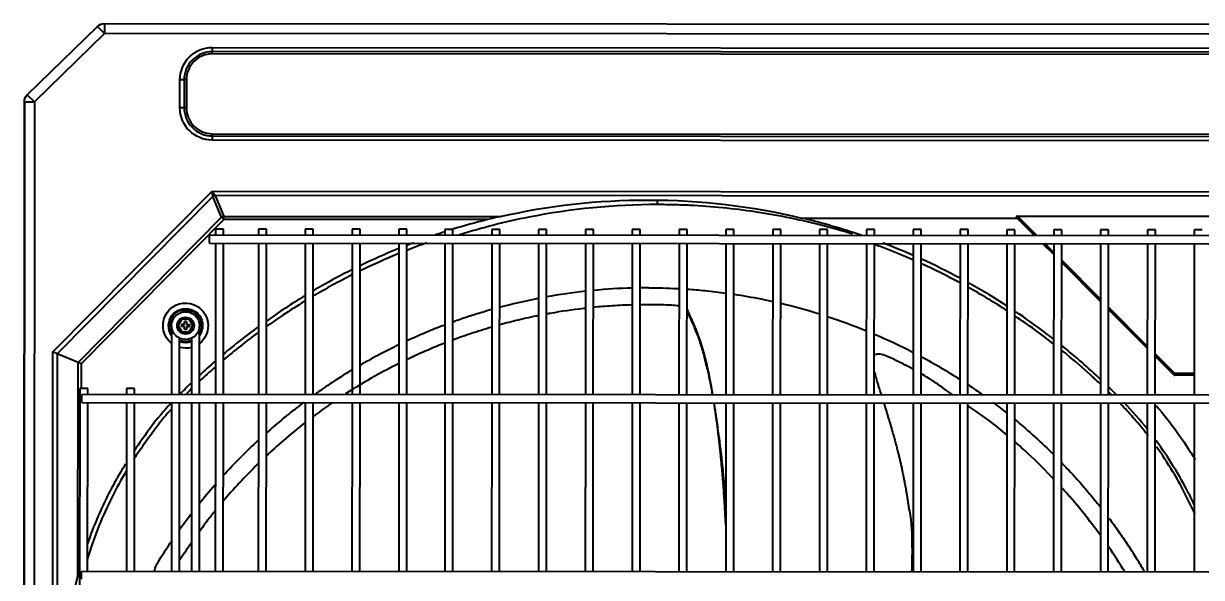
# Model space of a CAD drawing. Extents: x 58467 to 79089, y -33726 to -17391.
# Drawn here: x 78373.5 to 78432.6, y -20956.8 to -20929 of the extents above; entities that cross this region are included whole.
import ezdxf

# ---------------------------------------------------------------- set-up
doc = ezdxf.new("R2010")
doc.units = 0
doc.header["$LTSCALE"] = 100
doc.layers.add('+ENTE-ST-DOSEME USTU KONDDRENAJ', color=110, linetype='DOSEMEUSTUKONDENSDRENAJ_LINE', lineweight=40)
doc.linetypes.add('DOSEMEUSTUKONDENSDRENAJ_LINE', pattern='A,300,-40,["CD",Standard,S=15,R=0,X=-35,Y=-7.5],0', length=340)

# ---------------------------------------------------------------- blocks, each defined once
blk = doc.blocks.new('FUAYE KLİMA SANT')
at = {"color": 3}
for p, q in [((54067.687, -33630.089, 1.271), (54183.689, -33630.16, 1.271)), ((54067.687, -33630.089, 1.271), (54067.687, -33630.589, 1.271)), ((54063.811, -33633.661, 1.271), (54067.334, -33630.236, 1.271)), ((54067.687, -33630.589, 1.271), (54064.164, -33634.014, 1.271)), ((54067.334, -33630.236, 1.271), (54067.687, -33630.589, 1.271)), ((54183.689, -33630.66, 1.271), (54067.687, -33630.589, 1.271)), ((54073.093, -33631.612, 1.271), (54073.094, -33631.5, 1.271)), ((54178.238, -33631.677, 1.271), (54073.093, -33631.612, 1.271)), ((54073.094, -33631.288, 1.271), (54178.238, -33631.352, 1.271)), ((54073.094, -33631.288, 1.271), (54073.094, -33631.5, 1.271)), ((54178.238, -33631.564, 1.271), (54073.094, -33631.5, 1.271)), ((54071.468, -33634.317, 1.271), (54071.469, -33632.911, 1.271)), ((54071.681, -33632.911, 1.271), (54071.469, -33632.911, 1.271)), ((54071.681, -33632.911, 1.271), (54071.68, -33634.317, 1.271)), ((54071.793, -33632.912, 1.271), (54071.681, -33632.911, 1.271)), ((54071.793, -33632.912, 1.271), (54071.792, -33634.317, 1.271)), ((54063.623, -33702.066, 1.271), (54063.664, -33634.014, 1.271)), ((54063.664, -33634.061, 1.271), (54063.623, -33702.066, 1.271)), ((54063.664, -33634.061, 1.271), (54063.623, -33702.066, 1.271)), ((54063.664, -33634.014, 1.271), (54064.164, -33634.014, 1.271)), ((54063.811, -33633.661, 1.271), (54064.164, -33634.014, 1.271)), ((54064.164, -33634.014, 1.271), (54064.122, -33702.066, 1.271)), ((54071.68, -33634.317, 1.271), (54071.468, -33634.317, 1.271)), ((54071.792, -33634.317, 1.271), (54071.68, -33634.317, 1.271)), ((54073.091, -33635.618, 1.271), (54073.091, -33635.73, 1.271)), ((54073.091, -33635.618, 1.271), (54178.236, -33635.682, 1.271)), ((54073.091, -33635.73, 1.271), (54178.235, -33635.794, 1.271)), ((54073.091, -33635.73, 1.271), (54073.091, -33635.942, 1.271)), ((54178.235, -33636.006, 1.271), (54073.091, -33635.942, 1.271)), ((54065.097, -33646.576, 1.271), (54073.082, -33638.509, 1.271)), ((54073.125, -33638.767, 1.271), (54065.309, -33646.664, 1.271)), ((54073.082, -33638.509, 1.271), (54178.241, -33638.573, 1.271)), ((54073.125, -33638.767, 1.271), (54073.082, -33638.509, 1.271)), ((54073.082, -33638.509, 1.271), (54073.235, -33638.721, 1.271)), ((54073.558, -33639.815, 1.271), (54073.125, -33638.767, 1.271)), ((54073.235, -33638.721, 1.271), (54073.668, -33639.769, 1.271)), ((54178.088, -33638.785, 1.271), (54073.235, -33638.721, 1.271)), ((54066.356, -33647.098, 1.271), (54073.558, -33639.815, 1.271)), ((54073.668, -33639.925, 1.271), (54066.511, -33647.163, 1.271)), ((54073.668, -33639.925, 1.271), (54073.558, -33639.815, 1.271)), ((54073.668, -33639.769, 1.271), (54087.544, -33639.778, 1.271)), ((54073.668, -33639.925, 1.271), (54073.668, -33639.769, 1.271)), ((54086.895, -33639.933, 1.271), (54073.668, -33639.925, 1.271)), ((54102.662, -33639.851, 1.271), (54113.483, -33639.858, 1.271)), ((54114.363, -33640.739, 1.271), (54113.463, -33639.838, 1.271)), ((54113.496, -33639.758, 1.271), (54137.825, -33639.773, 1.271)), ((54114.476, -33640.739, 1.271), (54113.496, -33639.758, 1.271)), ((54178.409, -33640.777, 1.271), (54072.954, -33640.713, 1.271)), ((54072.954, -33640.913, 1.271), (54072.954, -33640.713, 1.271)), ((54073.254, -33640.414, 1.271), (54073.254, -33640.714, 1.271)), ((54073.654, -33640.414, 1.271), (54073.254, -33640.414, 1.271)), ((54073.654, -33640.714, 1.271), (54073.654, -33640.414, 1.271)), ((54075.411, -33640.415, 1.271), (54075.411, -33640.715, 1.271)), ((54075.811, -33640.415, 1.271), (54075.411, -33640.415, 1.271)), ((54075.81, -33640.715, 1.271), (54075.811, -33640.415, 1.271)), ((54077.76, -33640.416, 1.271), (54077.76, -33640.716, 1.271)), ((54078.16, -33640.416, 1.271), (54077.76, -33640.416, 1.271)), ((54078.16, -33640.717, 1.271), (54078.16, -33640.416, 1.271)), ((54080.11, -33640.418, 1.271), (54080.11, -33640.718, 1.271)), ((54080.51, -33640.418, 1.271), (54080.11, -33640.418, 1.271)), ((54080.51, -33640.718, 1.271), (54080.51, -33640.418, 1.271)), ((54082.46, -33640.419, 1.271), (54082.459, -33640.719, 1.271)), ((54082.86, -33640.419, 1.271), (54082.46, -33640.419, 1.271)), ((54082.859, -33640.72, 1.271), (54082.86, -33640.419, 1.271)), ((54084.766, -33640.421, 1.271), (54084.766, -33640.721, 1.271)), ((54085.166, -33640.421, 1.271), (54084.766, -33640.421, 1.271)), ((54085.166, -33640.721, 1.271), (54085.166, -33640.421, 1.271)), ((54087.116, -33640.422, 1.271), (54087.116, -33640.722, 1.271)), ((54087.516, -33640.422, 1.271), (54087.116, -33640.422, 1.271)), ((54087.516, -33640.722, 1.271), (54087.516, -33640.422, 1.271)), ((54089.466, -33640.423, 1.271), (54089.465, -33640.724, 1.271)), ((54089.865, -33640.424, 1.271), (54089.466, -33640.423, 1.271)), ((54089.865, -33640.724, 1.271), (54089.865, -33640.424, 1.271)), ((54091.815, -33640.425, 1.271), (54091.815, -33640.725, 1.271)), ((54092.215, -33640.425, 1.271), (54091.815, -33640.425, 1.271)), ((54092.215, -33640.725, 1.271), (54092.215, -33640.425, 1.271)), ((54094.165, -33640.426, 1.271), (54094.165, -33640.726, 1.271)), ((54094.565, -33640.426, 1.271), (54094.165, -33640.426, 1.271)), ((54094.565, -33640.727, 1.271), (54094.565, -33640.426, 1.271)), ((54096.514, -33640.428, 1.271), (54096.514, -33640.728, 1.271)), ((54096.914, -33640.428, 1.271), (54096.514, -33640.428, 1.271)), ((54096.914, -33640.728, 1.271), (54096.914, -33640.428, 1.271)), ((54098.864, -33640.429, 1.271), (54098.864, -33640.729, 1.271)), ((54099.264, -33640.429, 1.271), (54098.864, -33640.429, 1.271)), ((54099.264, -33640.73, 1.271), (54099.264, -33640.429, 1.271)), ((54101.214, -33640.431, 1.271), (54101.213, -33640.731, 1.271)), ((54101.614, -33640.431, 1.271), (54101.214, -33640.431, 1.271)), ((54101.613, -33640.731, 1.271), (54101.614, -33640.431, 1.271)), ((54103.563, -33640.432, 1.271), (54103.563, -33640.732, 1.271)), ((54103.963, -33640.432, 1.271), (54103.563, -33640.432, 1.271)), ((54103.963, -33640.732, 1.271), (54103.963, -33640.432, 1.271)), ((54105.913, -33640.433, 1.271), (54105.913, -33640.734, 1.271)), ((54106.313, -33640.434, 1.271), (54105.913, -33640.433, 1.271)), ((54106.313, -33640.734, 1.271), (54106.313, -33640.434, 1.271)), ((54108.263, -33640.435, 1.271), (54108.262, -33640.735, 1.271)), ((54108.663, -33640.435, 1.271), (54108.263, -33640.435, 1.271)), ((54108.662, -33640.735, 1.271), (54108.663, -33640.435, 1.271)), ((54110.612, -33640.436, 1.271), (54110.612, -33640.736, 1.271)), ((54111.012, -33640.436, 1.271), (54110.612, -33640.436, 1.271)), ((54111.012, -33640.737, 1.271), (54111.012, -33640.436, 1.271)), ((54112.962, -33640.438, 1.271), (54112.962, -33640.738, 1.271)), ((54113.362, -33640.438, 1.271), (54112.962, -33640.438, 1.271)), ((54113.362, -33640.738, 1.271), (54113.362, -33640.438, 1.271)), ((54115.311, -33640.439, 1.271), (54115.311, -33640.739, 1.271)), ((54115.711, -33640.439, 1.271), (54115.311, -33640.439, 1.271)), ((54115.711, -33640.74, 1.271), (54115.711, -33640.439, 1.271)), ((54117.661, -33640.441, 1.271), (54117.661, -33640.741, 1.271)), ((54118.061, -33640.441, 1.271), (54117.661, -33640.441, 1.271)), ((54118.061, -33640.741, 1.271), (54118.061, -33640.441, 1.271)), ((54120.011, -33640.442, 1.271), (54120.011, -33640.742, 1.271)), ((54120.411, -33640.442, 1.271), (54120.011, -33640.442, 1.271)), ((54120.41, -33640.742, 1.271), (54120.411, -33640.442, 1.271)), ((54122.36, -33640.443, 1.271), (54122.36, -33640.744, 1.271)), ((54122.76, -33640.444, 1.271), (54122.36, -33640.443, 1.271)), ((54072.954, -33641.113, 1.271), (54072.954, -33640.913, 1.271)), ((54072.954, -33641.113, 1.271), (54178.409, -33641.177, 1.271)), ((54073.254, -33641.114, 1.271), (54073.249, -33648.713, 1.271)), ((54073.649, -33648.713, 1.271), (54073.654, -33641.114, 1.271)), ((54075.41, -33641.115, 1.271), (54075.406, -33648.714, 1.271)), ((54075.806, -33648.714, 1.271), (54075.81, -33641.115, 1.271)), ((54077.76, -33641.116, 1.271), (54077.755, -33648.715, 1.271)), ((54078.155, -33648.716, 1.271), (54078.16, -33641.117, 1.271)), ((54080.11, -33641.118, 1.271), (54080.105, -33648.717, 1.271)), ((54080.505, -33648.717, 1.271), (54080.509, -33641.118, 1.271)), ((54082.459, -33641.119, 1.271), (54082.455, -33648.718, 1.271)), ((54082.854, -33648.719, 1.271), (54082.859, -33641.12, 1.271)), ((54084.766, -33641.121, 1.271), (54084.761, -33648.72, 1.271)), ((54085.161, -33648.72, 1.271), (54085.166, -33641.121, 1.271)), ((54087.115, -33641.122, 1.271), (54087.111, -33648.721, 1.271)), ((54087.511, -33648.721, 1.271), (54087.515, -33641.122, 1.271)), ((54089.465, -33641.124, 1.271), (54089.46, -33648.723, 1.271)), ((54089.86, -33648.723, 1.271), (54089.865, -33641.124, 1.271)), ((54091.815, -33641.125, 1.271), (54091.81, -33648.724, 1.271)), ((54092.21, -33648.724, 1.271), (54092.215, -33641.125, 1.271)), ((54094.164, -33641.126, 1.271), (54094.16, -33648.725, 1.271)), ((54094.56, -33648.726, 1.271), (54094.564, -33641.127, 1.271)), ((54096.514, -33641.128, 1.271), (54096.509, -33648.727, 1.271)), ((54096.909, -33648.727, 1.271), (54096.914, -33641.128, 1.271)), ((54098.864, -33641.129, 1.271), (54098.859, -33648.728, 1.271)), ((54099.259, -33648.729, 1.271), (54099.264, -33641.13, 1.271)), ((54101.213, -33641.131, 1.271), (54101.209, -33648.73, 1.271)), ((54101.609, -33648.73, 1.271), (54101.613, -33641.131, 1.271)), ((54103.563, -33641.132, 1.271), (54103.558, -33648.731, 1.271)), ((54103.958, -33648.731, 1.271), (54103.963, -33641.132, 1.271)), ((54105.913, -33641.134, 1.271), (54105.908, -33648.733, 1.271)), ((54106.308, -33648.733, 1.271), (54106.312, -33641.134, 1.271)), ((54108.262, -33641.135, 1.271), (54108.258, -33648.734, 1.271)), ((54108.657, -33648.734, 1.271), (54108.662, -33641.135, 1.271)), ((54110.612, -33641.136, 1.271), (54110.607, -33648.735, 1.271)), ((54111.007, -33648.736, 1.271), (54111.012, -33641.137, 1.271)), ((54112.961, -33641.138, 1.271), (54112.957, -33648.737, 1.271)), ((54113.357, -33648.737, 1.271), (54113.361, -33641.138, 1.271)), ((54115.311, -33641.688, 1.271), (54114.762, -33641.139, 1.271)), ((54115.311, -33641.575, 1.271), (54114.876, -33641.139, 1.271)), ((54115.311, -33641.139, 1.271), (54115.306, -33648.738, 1.271)), ((54115.706, -33648.739, 1.271), (54115.711, -33641.14, 1.271)), ((54117.661, -33641.141, 1.271), (54117.656, -33648.74, 1.271)), ((54118.056, -33648.74, 1.271), (54118.061, -33641.141, 1.271)), ((54120.01, -33641.142, 1.271), (54120.006, -33648.741, 1.271)), ((54120.406, -33648.741, 1.271), (54120.41, -33641.142, 1.271)), ((54122.36, -33641.144, 1.271), (54122.355, -33648.743, 1.271)), ((54063.679, -33642.208, 1.271), (54063.679, -33641.908, 1.271)), ((54063.679, -33642.208, 1.271), (54063.679, -33641.908, 1.271)), ((54063.659, -33642.208, 1.271), (54063.679, -33642.208, 1.271)), ((54063.659, -33642.208, 1.271), (54063.679, -33642.208, 1.271)), ((54063.676, -33646.691, 1.271), (54063.679, -33642.208, 1.271)), ((54063.676, -33646.691, 1.271), (54063.679, -33642.208, 1.271)), ((54117.659, -33643.926, 1.271), (54115.71, -33641.975, 1.271)), ((54117.659, -33644.039, 1.271), (54115.71, -33642.088, 1.271)), ((54120.007, -33646.277, 1.271), (54118.059, -33644.326, 1.271)), ((54120.007, -33646.39, 1.271), (54118.059, -33644.439, 1.271)), ((54071.052, -33645.269, 1.271), (54071.051, -33646.646, 1.271)), ((54071.326, -33645.253, 1.271), (54071.539, -33644.885, 1.271)), ((54071.539, -33645.621, 1.271), (54071.326, -33645.253, 1.271)), ((54071.384, -33645.253, 1.271), (54071.326, -33645.253, 1.271)), ((54071.568, -33644.935, 1.271), (54071.384, -33645.253, 1.271)), ((54071.384, -33645.253, 1.271), (54071.568, -33645.571, 1.271)), ((54071.539, -33644.885, 1.271), (54071.964, -33644.885, 1.271)), ((54071.568, -33644.935, 1.271), (54071.539, -33644.885, 1.271)), ((54071.551, -33645.203, 1.271), (54071.551, -33645.303, 1.271)), ((54071.701, -33645.203, 1.271), (54071.551, -33645.203, 1.271)), ((54071.701, -33645.303, 1.271), (54071.551, -33645.303, 1.271)), ((54071.935, -33644.935, 1.271), (54071.568, -33644.935, 1.271)), ((54071.701, -33645.203, 1.271), (54071.702, -33645.053, 1.271)), ((54071.701, -33645.453, 1.271), (54071.701, -33645.303, 1.271)), ((54071.801, -33645.453, 1.271), (54071.701, -33645.453, 1.271)), ((54071.802, -33645.053, 1.271), (54071.702, -33645.053, 1.271)), ((54071.802, -33645.053, 1.271), (54071.801, -33645.203, 1.271)), ((54071.801, -33645.203, 1.271), (54071.951, -33645.203, 1.271)), ((54071.801, -33645.303, 1.271), (54071.801, -33645.453, 1.271)), ((54071.801, -33645.303, 1.271), (54071.951, -33645.303, 1.271)), ((54071.964, -33644.885, 1.271), (54071.935, -33644.935, 1.271)), ((54072.119, -33645.253, 1.271), (54071.935, -33644.935, 1.271)), ((54071.935, -33645.571, 1.271), (54072.119, -33645.253, 1.271)), ((54071.951, -33645.203, 1.271), (54071.951, -33645.303, 1.271)), ((54071.964, -33644.885, 1.271), (54072.176, -33645.253, 1.271)), ((54072.176, -33645.253, 1.271), (54071.964, -33645.621, 1.271)), ((54072.176, -33645.253, 1.271), (54072.119, -33645.253, 1.271)), ((54072.45, -33646.646, 1.271), (54072.451, -33645.27, 1.271)), ((54071.451, -33646.646, 1.271), (54071.451, -33645.885, 1.271)), ((54071.568, -33645.571, 1.271), (54071.539, -33645.621, 1.271)), ((54071.964, -33645.621, 1.271), (54071.539, -33645.621, 1.271)), ((54071.568, -33645.571, 1.271), (54071.935, -33645.571, 1.271)), ((54071.964, -33645.621, 1.271), (54071.935, -33645.571, 1.271)), ((54072.051, -33645.885, 1.271), (54072.05, -33646.646, 1.271)), ((54065.067, -33695.631, 1.271), (54065.097, -33646.576, 1.271)), ((54065.309, -33646.664, 1.271), (54065.097, -33646.576, 1.271)), ((54071.051, -33646.646, 1.271), (54071.051, -33646.928, 1.271)), ((54071.451, -33646.929, 1.271), (54071.451, -33646.646, 1.271)), ((54072.05, -33646.646, 1.271), (54072.05, -33646.929, 1.271)), ((54072.45, -33646.929, 1.271), (54072.45, -33646.646, 1.271)), ((54065.309, -33646.664, 1.271), (54065.279, -33695.479, 1.271)), ((54066.356, -33647.098, 1.271), (54065.309, -33646.664, 1.271)), ((54066.349, -33657.81, 1.271), (54066.356, -33647.098, 1.271)), ((54066.511, -33647.163, 1.271), (54066.356, -33647.098, 1.271)), ((54066.511, -33647.163, 1.271), (54066.511, -33648.408, 1.271)), ((54071.051, -33646.928, 1.271), (54071.05, -33647.294, 1.271)), ((54071.45, -33647.294, 1.271), (54071.451, -33646.929, 1.271)), ((54072.05, -33646.929, 1.271), (54072.05, -33647.294, 1.271)), ((54072.45, -33647.295, 1.271), (54072.45, -33646.929, 1.271)), ((54072.45, -33646.929, 1.271), (54072.45, -33646.929, 1.271)), ((54121.39, -33647.661, 1.271), (54120.407, -33646.677, 1.271)), ((54121.334, -33647.718, 1.271), (54120.407, -33646.79, 1.271)), ((54071.05, -33647.294, 1.271), (54071.05, -33647.577, 1.271)), ((54071.05, -33647.577, 1.271), (54071.05, -33648.711, 1.271)), ((54071.45, -33647.577, 1.271), (54071.45, -33647.294, 1.271)), ((54071.45, -33648.712, 1.271), (54071.45, -33647.577, 1.271)), ((54072.05, -33647.577, 1.271), (54072.049, -33648.712, 1.271)), ((54072.05, -33647.294, 1.271), (54072.05, -33647.577, 1.271)), ((54072.449, -33648.712, 1.271), (54072.45, -33647.577, 1.271)), ((54072.45, -33647.577, 1.271), (54072.45, -33647.295, 1.271)), ((54072.45, -33647.295, 1.271), (54072.45, -33647.295, 1.271)), ((54121.334, -33647.718, 1.271), (54121.39, -33647.661, 1.271)), ((54122.356, -33647.662, 1.271), (54121.39, -33647.661, 1.271)), ((54121.39, -33647.661, 1.271), (54121.39, -33647.741, 1.271)), ((54122.356, -33647.742, 1.271), (54121.39, -33647.741, 1.271)), ((54066.441, -33648.408, 1.271), (54066.413, -33693.801, 1.271)), ((54066.841, -33648.408, 1.271), (54066.441, -33648.408, 1.271)), ((54066.841, -33648.708, 1.271), (54066.841, -33648.408, 1.271)), ((54068.791, -33648.41, 1.271), (54068.79, -33648.71, 1.271)), ((54069.191, -33648.41, 1.271), (54068.791, -33648.41, 1.271)), ((54069.19, -33648.71, 1.271), (54069.191, -33648.41, 1.271)), ((54066.54, -33648.908, 1.271), (54066.541, -33648.708, 1.271)), ((54066.54, -33649.108, 1.271), (54066.54, -33648.908, 1.271)), ((54184.903, -33648.78, 1.271), (54066.541, -33648.708, 1.271)), ((54066.54, -33649.108, 1.271), (54184.903, -33649.18, 1.271)), ((54066.835, -33657.587, 1.271), (54066.841, -33649.108, 1.271)), ((54068.79, -33649.11, 1.271), (54068.785, -33657.588, 1.271)), ((54069.185, -33657.588, 1.271), (54069.19, -33649.11, 1.271)), ((54071.049, -33649.111, 1.271), (54071.044, -33657.59, 1.271)), ((54071.444, -33657.59, 1.271), (54071.449, -33649.112, 1.271)), ((54072.049, -33649.111, 1.271), (54072.044, -33657.59, 1.271)), ((54072.444, -33657.59, 1.271), (54072.449, -33649.112, 1.271)), ((54073.249, -33649.113, 1.271), (54073.244, -33657.591, 1.271)), ((54073.644, -33657.592, 1.271), (54073.649, -33649.113, 1.271)), ((54075.405, -33649.114, 1.271), (54075.4, -33657.593, 1.271)), ((54075.8, -33657.593, 1.271), (54075.805, -33649.114, 1.271)), ((54077.755, -33649.115, 1.271), (54077.75, -33657.594, 1.271)), ((54078.15, -33657.594, 1.271), (54078.155, -33649.116, 1.271)), ((54080.105, -33649.117, 1.271), (54080.1, -33657.595, 1.271)), ((54080.499, -33657.596, 1.271), (54080.505, -33649.117, 1.271)), ((54082.454, -33649.118, 1.271), (54082.449, -33657.597, 1.271)), ((54082.849, -33657.597, 1.271), (54082.854, -33649.119, 1.271)), ((54084.761, -33649.12, 1.271), (54084.756, -33657.598, 1.271)), ((54085.156, -33657.599, 1.271), (54085.161, -33649.12, 1.271)), ((54087.111, -33649.121, 1.271), (54087.105, -33657.6, 1.271)), ((54087.505, -33657.6, 1.271), (54087.511, -33649.121, 1.271)), ((54089.46, -33649.123, 1.271), (54089.455, -33657.601, 1.271)), ((54089.855, -33657.601, 1.271), (54089.86, -33649.123, 1.271)), ((54091.81, -33649.124, 1.271), (54091.805, -33657.603, 1.271)), ((54092.205, -33657.603, 1.271), (54092.21, -33649.124, 1.271)), ((54094.159, -33649.125, 1.271), (54094.154, -33657.604, 1.271)), ((54094.554, -33657.604, 1.271), (54094.559, -33649.126, 1.271)), ((54096.509, -33649.127, 1.271), (54096.504, -33657.605, 1.271)), ((54096.904, -33657.606, 1.271), (54096.909, -33649.127, 1.271)), ((54098.859, -33649.128, 1.271), (54098.854, -33657.607, 1.271)), ((54099.254, -33657.607, 1.271), (54099.259, -33649.129, 1.271)), ((54101.208, -33649.13, 1.271), (54101.203, -33657.608, 1.271)), ((54101.603, -33657.609, 1.271), (54101.608, -33649.13, 1.271)), ((54103.558, -33649.131, 1.271), (54103.553, -33657.61, 1.271)), ((54103.953, -33657.61, 1.271), (54103.958, -33649.131, 1.271)), ((54105.908, -33649.133, 1.271), (54105.902, -33657.611, 1.271)), ((54106.302, -33657.611, 1.271), (54106.308, -33649.133, 1.271)), ((54108.257, -33649.134, 1.271), (54108.252, -33657.613, 1.271)), ((54108.652, -33657.613, 1.271), (54108.657, -33649.134, 1.271)), ((54110.607, -33649.135, 1.271), (54110.602, -33657.614, 1.271)), ((54111.002, -33657.614, 1.271), (54111.007, -33649.136, 1.271)), ((54112.957, -33649.137, 1.271), (54112.951, -33657.615, 1.271)), ((54113.351, -33657.616, 1.271), (54113.356, -33649.137, 1.271)), ((54115.306, -33649.138, 1.271), (54115.301, -33657.617, 1.271)), ((54115.701, -33657.617, 1.271), (54115.706, -33649.139, 1.271)), ((54117.656, -33649.14, 1.271), (54117.651, -33657.618, 1.271)), ((54118.051, -33657.619, 1.271), (54118.056, -33649.14, 1.271)), ((54120.005, -33649.141, 1.271), (54120, -33657.62, 1.271)), ((54120.4, -33657.62, 1.271), (54120.405, -33649.141, 1.271)), ((54122.355, -33649.143, 1.271), (54122.35, -33657.621, 1.271)), ((54184.898, -33657.659, 1.271), (54066.535, -33657.587, 1.271)), ((54066.535, -33657.787, 1.271), (54066.535, -33657.587, 1.271)), ((54066.535, -33657.987, 1.271), (54066.535, -33657.787, 1.271))]:
    blk.add_line(p, q, dxfattribs=at)
for radius in [0.7, 0.425, 0.425]:
    blk.add_circle((54071.751, -33645.253, 1.271), radius, dxfattribs=at)
at = {"color": 3, "extrusion": (0, 0, -1)}
for centre, radius, start, end in [((-54067.687, -33630.589, -1.271), 0.5, 45.03488, 90.03488), ((-54073.093, -33632.912, -1.271), 1.624, 0.03488, 90.03488), ((-54064.164, -33634.014, -1.271), 0.5, 0.03488, 45.03488), ((-54073.092, -33634.318, -1.271), 1.624, 270.03488, 0.03488), ((-54063.599, -33641.908, -1.271), 0.08, 138.62436, 180.03488), ((-54063.599, -33641.908, -1.271), 0.08, 138.62436, 180.03488), ((-54071.751, -33645.253, -1.271), 1.133, 308.17797, 180.03488), ((-54071.751, -33645.253, -1.271), 0.856, 324.82227, 180.03488), ((-54071.751, -33645.253, -1.271), 0.8, 331.05483, 180.03488), ((-54071.751, -33645.253, -1.271), 0.8, 180.03488, 209.02053), ((-54071.751, -33645.253, -1.271), 0.856, 180.03488, 215.25295), ((-54071.751, -33645.253, -1.271), 1.133, 180.03488, 231.89742), ((-54071.751, -33645.253, -1.271), 0.8, 248.02981, 292.04557), ((-54071.751, -33645.253, -1.271), 0.856, 249.54866, 290.52675), ((-54071.751, -33645.253, -1.271), 1.133, 254.69557, 285.37994)]:
    blk.add_arc(centre, radius, start, end, dxfattribs=at)
at = {"color": 3}
for centre, radius, start, end in [((54073.093, -33632.912, 1.271), 1.412, 89.96512, 179.96512), ((54073.093, -33632.912, 1.271), 1.3, 89.96512, 179.96512), ((54073.092, -33634.318, 1.271), 1.412, 179.96512, 269.96512), ((54073.092, -33634.318, 1.271), 1.3, 179.96512, 269.96512), ((54121.39, -33647.661, 1.271), 0.08, 224.96512, 269.96512)]:
    blk.add_arc(centre, radius, start, end, dxfattribs=at)
for centre, major_axis, ratio, start_param, end_param in [((54073.235, -33638.877, 1.271), (-0.203, -0.084), 0.678598, 4.438375, 4.986403), ((54073.668, -33639.925, 1.271), (-0.203, -0.084), 0.678598, 4.438375, 4.986403), ((54113.576, -33639.838, 1.271), (0.137, -0.057), 0.414214, 2.356194, 3.926991)]:
    blk.add_ellipse(centre, major_axis=major_axis, ratio=ratio, start_param=start_param, end_param=end_param, dxfattribs=at)
for points in [[(54087.544, -33639.778, 1.271), (54089.956, -33639.227, 1.271), (54092.428, -33638.943, 1.271), (54094.965, -33638.947, 1.271)], [(54094.966, -33638.947, 1.271), (54097.602, -33638.946, 1.271), (54100.165, -33639.256, 1.271), (54102.662, -33639.851, 1.271)], [(54095.437, -33639.179, 1.271), (54095.438, -33639.122, 1.271), (54095.438, -33639.038, 1.271), (54095.438, -33638.948, 1.271)], [(54086.895, -33639.933, 1.271), (54086.309, -33640.079, 1.271), (54085.729, -33640.241, 1.271), (54085.154, -33640.418, 1.271)], [(54087.544, -33639.778, 1.271), (54087.331, -33639.826, 1.271), (54087.113, -33639.878, 1.271), (54086.895, -33639.933, 1.271)], [(54105.677, -33640.723, 1.271), (54104.692, -33640.387, 1.271), (54103.687, -33640.096, 1.271), (54102.662, -33639.851, 1.271)], [(54084.756, -33640.544, 1.271), (54084.598, -33640.595, 1.271), (54084.441, -33640.647, 1.271), (54084.285, -33640.7, 1.271)], [(54083.184, -33641.095, 1.271), (54083.071, -33641.138, 1.271), (54082.959, -33641.182, 1.271), (54082.846, -33641.226, 1.271)], [(54083.855, -33641.1, 1.271), (54083.519, -33641.22, 1.271), (54083.185, -33641.345, 1.271), (54082.853, -33641.476, 1.271)], [(54108.264, -33641.731, 1.271), (54107.758, -33641.508, 1.271), (54107.247, -33641.299, 1.271), (54106.73, -33641.103, 1.271)], [(54082.444, -33641.386, 1.271), (54081.789, -33641.653, 1.271), (54081.141, -33641.942, 1.271), (54080.504, -33642.25, 1.271)], [(54110.613, -33642.875, 1.271), (54109.975, -33642.532, 1.271), (54109.327, -33642.211, 1.271), (54108.67, -33641.912, 1.271)], [(54080.102, -33642.71, 1.271), (54079.438, -33643.045, 1.271), (54078.784, -33643.402, 1.271), (54078.144, -33643.781, 1.271)], [(54091.811, -33643.529, 1.271), (54091.157, -33643.601, 1.271), (54090.506, -33643.695, 1.271), (54089.859, -33643.812, 1.271)], [(54094.162, -33643.366, 1.271), (54093.509, -33643.385, 1.271), (54092.859, -33643.425, 1.271), (54092.213, -33643.487, 1.271)], [(54094.993, -33643.355, 1.271), (54094.849, -33643.355, 1.271), (54094.706, -33643.356, 1.271), (54094.563, -33643.358, 1.271)], [(54112.975, -33644.506, 1.271), (54112.34, -33644.093, 1.271), (54111.689, -33643.701, 1.271), (54111.023, -33643.331, 1.271)], [(54077.747, -33643.749, 1.271), (54077.084, -33644.151, 1.271), (54076.436, -33644.576, 1.271), (54075.804, -33645.023, 1.271)], [(54101.619, -33644.13, 1.271), (54102.273, -33644.285, 1.271), (54102.922, -33644.462, 1.271), (54103.564, -33644.662, 1.271)], [(54103.968, -33644.792, 1.271), (54104.625, -33645.007, 1.271), (54105.273, -33645.245, 1.271), (54105.912, -33645.507, 1.271)], [(54115.325, -33646.184, 1.271), (54114.692, -33645.689, 1.271), (54114.042, -33645.217, 1.271), (54113.374, -33644.77, 1.271)], [(54075.394, -33645.317, 1.271), (54074.798, -33645.753, 1.271), (54074.217, -33646.208, 1.271), (54073.649, -33646.685, 1.271)], [(54075.389, -33645.604, 1.271), (54074.791, -33646.044, 1.271), (54074.208, -33646.504, 1.271), (54073.641, -33646.984, 1.271)], [(54106.315, -33645.675, 1.271), (54106.976, -33645.958, 1.271), (54107.627, -33646.265, 1.271), (54108.266, -33646.596, 1.271)], [(54117.681, -33647.967, 1.271), (54117.048, -33647.369, 1.271), (54116.392, -33646.797, 1.271), (54115.715, -33646.252, 1.271)], [(54073.237, -33647.036, 1.271), (54072.964, -33647.274, 1.271), (54072.694, -33647.516, 1.271), (54072.428, -33647.762, 1.271)], [(54108.66, -33646.805, 1.271), (54109.328, -33647.164, 1.271), (54109.981, -33647.55, 1.271), (54110.618, -33647.96, 1.271)], [(54073.25, -33647.321, 1.271), (54072.975, -33647.561, 1.271), (54072.704, -33647.806, 1.271), (54072.437, -33648.056, 1.271)], [(54072.033, -33648.135, 1.271), (54071.858, -33648.303, 1.271), (54071.685, -33648.472, 1.271), (54071.513, -33648.644, 1.271)], [(54118.406, -33648.673, 1.271), (54118.295, -33648.561, 1.271), (54118.183, -33648.451, 1.271), (54118.071, -33648.341, 1.271)], [(54071.513, -33648.644, 1.271), (54071.492, -33648.665, 1.271), (54071.471, -33648.685, 1.271), (54071.45, -33648.706, 1.271)], [(54072.039, -33648.433, 1.271), (54071.945, -33648.524, 1.271), (54071.852, -33648.615, 1.271), (54071.759, -33648.707, 1.271)], [(54118.219, -33648.734, 1.271), (54118.168, -33648.684, 1.271), (54118.117, -33648.634, 1.271), (54118.066, -33648.584, 1.271)], [(54118.47, -33648.736, 1.271), (54118.449, -33648.715, 1.271), (54118.428, -33648.694, 1.271), (54118.406, -33648.673, 1.271)], [(54071.016, -33649.149, 1.271), (54070.297, -33649.906, 1.271), (54069.737, -33650.712, 1.271), (54069.154, -33651.566, 1.271)], [(54112.269, -33649.108, 1.271), (54112.504, -33649.284, 1.271), (54112.737, -33649.464, 1.271), (54112.967, -33649.647, 1.271)], [(54118.045, -33649.183, 1.271), (54118.056, -33649.172, 1.271), (54118.067, -33649.161, 1.271), (54118.078, -33649.15, 1.271)], [(54120.014, -33650.46, 1.271), (54119.646, -33649.996, 1.271), (54119.256, -33649.549, 1.271), (54118.845, -33649.118, 1.271)], [(54120.456, -33649.261, 1.271), (54121.184, -33650.115, 1.271), (54121.835, -33651.022, 1.271), (54122.409, -33651.982, 1.271)], [(54075.381, -33651.022, 1.271), (54075.107, -33651.275, 1.271), (54074.838, -33651.534, 1.271), (54074.573, -33651.798, 1.271)], [(54073.622, -33652.797, 1.271), (54073.933, -33652.459, 1.271), (54074.253, -33652.129, 1.271), (54074.573, -33651.798, 1.271)], [(54072.433, -33654.187, 1.271), (54072.69, -33653.866, 1.271), (54072.952, -33653.55, 1.271), (54073.223, -33653.241, 1.271)], [(54071.422, -33655.529, 1.271), (54071.616, -33655.255, 1.271), (54071.816, -33654.985, 1.271), (54072.02, -33654.717, 1.271)], [(54118.876, -33657.612, 1.271), (54118.618, -33657.19, 1.271), (54118.347, -33656.771, 1.271), (54118.063, -33656.356, 1.271)], [(54066.434, -33657.483, 1.271), (54066.405, -33657.593, 1.271), (54066.376, -33657.702, 1.271), (54066.349, -33657.81, 1.271)]]:
    blk.add_open_spline(points, degree=3, dxfattribs=at)
for points, knots in [([(54095.437, -33639.179, 1.271), (54093.264, -33639.176, 1.271), (54091.081, -33639.391, 1.271), (54087.796, -33640.043, 1.271), (54086.64, -33640.338, 1.271), (54085.502, -33640.696, 1.271)], [0, 0, 0, 0, 0.642828, 0.642828, 1, 1, 1, 1]), ([(54105.212, -33640.658, 1.271), (54104.13, -33640.323, 1.271), (54103.033, -33640.044, 1.271), (54100.862, -33639.609, 1.271), (54099.787, -33639.448, 1.271), (54098.16, -33639.286, 1.271), (54097.616, -33639.246, 1.271), (54096.8, -33639.206, 1.271), (54096.528, -33639.196, 1.271), (54095.983, -33639.182, 1.271), (54095.707, -33639.179, 1.271), (54095.438, -33639.179, 1.271)], [0, 0, 0, 0, 0.344826, 0.344826, 0.672413, 0.672413, 0.836207, 0.836207, 0.918103, 0.918103, 1, 1, 1, 1]), ([(54108.273, -33641.966, 1.271), (54108.065, -33641.875, 1.271), (54107.857, -33641.786, 1.271), (54107.208, -33641.517, 1.271), (54106.765, -33641.344, 1.271), (54106.319, -33641.181, 1.271)], [0, 0, 0, 0, 0.321462, 0.321462, 1, 1, 1, 1]), ([(54082.449, -33641.639, 1.271), (54082.421, -33641.65, 1.271), (54082.392, -33641.662, 1.271), (54081.739, -33641.932, 1.271), (54081.119, -33642.211, 1.271), (54080.507, -33642.509, 1.271)], [0, 0, 0, 0, 0.043139, 0.043139, 1, 1, 1, 1]), ([(54080.098, -33642.45, 1.271), (54079.585, -33642.706, 1.271), (54079.08, -33642.976, 1.271), (54078.441, -33643.339, 1.271), (54078.298, -33643.422, 1.271), (54078.155, -33643.505, 1.271)], [0, 0, 0, 0, 0.775009, 0.775009, 1, 1, 1, 1]), ([(54110.625, -33643.113, 1.271), (54110.614, -33643.107, 1.271), (54110.603, -33643.102, 1.271), (54109.964, -33642.759, 1.271), (54109.321, -33642.441, 1.271), (54108.671, -33642.144, 1.271)], [0, 0, 0, 0, 0.01719, 0.01719, 1, 1, 1, 1]), ([(54112.963, -33644.263, 1.271), (54112.359, -33643.872, 1.271), (54111.743, -33643.5, 1.271), (54111.085, -33643.133, 1.271), (54111.051, -33643.114, 1.271), (54111.017, -33643.095, 1.271)], [0, 0, 0, 0, 0.948829, 0.948829, 1, 1, 1, 1]), ([(54094.993, -33643.355, 1.271), (54095.47, -33643.355, 1.271), (54095.937, -33643.367, 1.271), (54096.444, -33643.392, 1.271), (54096.479, -33643.394, 1.271), (54096.515, -33643.396, 1.271)], [0, 0, 0, 0, 0.930665, 0.930665, 1, 1, 1, 1]), ([(54096.915, -33643.42, 1.271), (54097.218, -33643.441, 1.271), (54097.52, -33643.466, 1.271), (54098.171, -33643.53, 1.271), (54098.519, -33643.571, 1.271), (54098.867, -33643.619, 1.271)], [0, 0, 0, 0, 0.464066, 0.464066, 1, 1, 1, 1]), ([(54099.267, -33643.676, 1.271), (54099.721, -33643.744, 1.271), (54100.174, -33643.823, 1.271), (54100.822, -33643.953, 1.271), (54101.02, -33643.994, 1.271), (54101.217, -33644.038, 1.271)], [0, 0, 0, 0, 0.694891, 0.694891, 1, 1, 1, 1]), ([(54077.733, -33644.028, 1.271), (54077.359, -33644.257, 1.271), (54076.991, -33644.492, 1.271), (54076.341, -33644.926, 1.271), (54076.058, -33645.122, 1.271), (54075.778, -33645.322, 1.271)], [0, 0, 0, 0, 0.558497, 0.558497, 1, 1, 1, 1]), ([(54089.462, -33643.886, 1.271), (54089.432, -33643.892, 1.271), (54089.401, -33643.898, 1.271), (54088.745, -33644.028, 1.271), (54088.123, -33644.172, 1.271), (54087.505, -33644.338, 1.271)], [0, 0, 0, 0, 0.0469, 0.0469, 1, 1, 1, 1]), ([(54094.161, -33644.215, 1.271), (54093.996, -33644.22, 1.271), (54093.497, -33644.238, 1.271), (54092.848, -33644.28, 1.271), (54092.364, -33644.324, 1.271), (54092.212, -33644.339, 1.271)], [0, 0, 0, 0, 0.252208, 0.764491, 1, 1, 1, 1]), ([(54096.511, -33644.262, 1.271), (54096.263, -33644.24, 1.271), (54095.726, -33644.204, 1.271), (54095.079, -33644.2, 1.271), (54094.678, -33644.204, 1.271), (54094.561, -33644.206, 1.271)], [0, 0, 0, 0, 0.37572, 0.818355, 1, 1, 1, 1]), ([(54087.108, -33644.448, 1.271), (54086.948, -33644.493, 1.271), (54086.788, -33644.54, 1.271), (54086.402, -33644.656, 1.271), (54086.176, -33644.728, 1.271), (54085.724, -33644.876, 1.271), (54085.499, -33644.953, 1.271), (54085.234, -33645.048, 1.271), (54085.193, -33645.063, 1.271), (54085.151, -33645.078, 1.271)], [0, 0, 0, 0, 0.243898, 0.243898, 0.590099, 0.590099, 0.9363, 0.9363, 1, 1, 1, 1]), ([(54089.463, -33644.75, 1.271), (54089.126, -33644.818, 1.271), (54088.477, -33644.96, 1.271), (54087.826, -33645.128, 1.271), (54087.514, -33645.214, 1.271)], [0, 0, 0, 0, 0.520178, 1, 1, 1, 1]), ([(54091.813, -33644.382, 1.271), (54091.779, -33644.386, 1.271), (54091.191, -33644.453, 1.271), (54090.542, -33644.549, 1.271), (54089.925, -33644.661, 1.271), (54089.863, -33644.673, 1.271)], [0, 0, 0, 0, 0.051596, 0.904233, 1, 1, 1, 1]), ([(54096.989, -33644.566, 1.271), (54096.972, -33644.535, 1.271), (54096.942, -33644.482, 1.271), (54096.921, -33644.443, 1.271), (54096.911, -33644.427, 1.271)], [0, 0, 0, 0, 0.532534, 1, 1, 1, 1]), ([(54098.197, -33648.728, 1.271), (54098.195, -33648.719, 1.271), (54098.187, -33648.662, 1.271), (54098.17, -33648.552, 1.271), (54098.136, -33648.352, 1.271), (54098.074, -33648.064, 1.271), (54098.031, -33647.831, 1.271), (54097.954, -33647.48, 1.271), (54097.89, -33647.276, 1.271), (54097.839, -33647.039, 1.271), (54097.8, -33646.858, 1.271), (54097.753, -33646.677, 1.271), (54097.71, -33646.53, 1.271), (54097.682, -33646.435, 1.271), (54097.654, -33646.344, 1.271), (54097.613, -33646.221, 1.271), (54097.554, -33646.04, 1.271), (54097.433, -33645.7, 1.271), (54097.281, -33645.325, 1.271), (54097.125, -33644.968, 1.271), (54097.036, -33644.789, 1.271), (54096.982, -33644.676, 1.271), (54096.95, -33644.589, 1.271), (54096.942, -33644.497, 1.271), (54096.933, -33644.451, 1.271), (54096.931, -33644.433, 1.271)], [0, 0, 0, 0, 0.005394, 0.035574, 0.066603, 0.130629, 0.243655, 0.266475, 0.346531, 0.38044, 0.417111, 0.456558, 0.498164, 0.521749, 0.531848, 0.564447, 0.595782, 0.649695, 0.782565, 0.838846, 0.88891, 0.914609, 0.933595, 0.963425, 1, 1, 1, 1]), ([(54098.208, -33648.728, 1.271), (54098.208, -33648.727, 1.271), (54098.2, -33648.682, 1.271), (54098.185, -33648.594, 1.271), (54098.163, -33648.465, 1.271), (54098.143, -33648.352, 1.271), (54098.12, -33648.225, 1.271), (54098.1, -33648.115, 1.271), (54098.074, -33647.978, 1.271), (54098.053, -33647.869, 1.271), (54098.026, -33647.734, 1.271), (54098.004, -33647.626, 1.271), (54097.978, -33647.506, 1.271), (54097.955, -33647.4, 1.271), (54097.929, -33647.281, 1.271), (54097.901, -33647.162, 1.271), (54097.876, -33647.057, 1.271), (54097.85, -33646.952, 1.271), (54097.824, -33646.847, 1.271), (54097.797, -33646.744, 1.271), (54097.77, -33646.643, 1.271), (54097.742, -33646.543, 1.271), (54097.714, -33646.444, 1.271), (54097.685, -33646.348, 1.271), (54097.655, -33646.25, 1.271), (54097.624, -33646.154, 1.271), (54097.597, -33646.071, 1.271), (54097.569, -33645.988, 1.271), (54097.537, -33645.895, 1.271), (54097.504, -33645.804, 1.271), (54097.474, -33645.725, 1.271), (54097.445, -33645.646, 1.271), (54097.415, -33645.57, 1.271), (54097.381, -33645.484, 1.271), (54097.351, -33645.409, 1.271), (54097.321, -33645.337, 1.271), (54097.296, -33645.276, 1.271), (54097.27, -33645.215, 1.271), (54097.242, -33645.148, 1.271), (54097.213, -33645.081, 1.271), (54097.185, -33645.016, 1.271), (54097.163, -33644.964, 1.271), (54097.139, -33644.909, 1.271), (54097.119, -33644.863, 1.271), (54097.095, -33644.809, 1.271), (54097.077, -33644.768, 1.271), (54097.057, -33644.721, 1.271), (54097.039, -33644.68, 1.271), (54097.024, -33644.645, 1.271), (54097.007, -33644.607, 1.271), (54097, -33644.592, 1.271), (54096.998, -33644.587, 1.271)], [0, 0, 0, 0, 0.000919, 0.026107, 0.051295, 0.076483, 0.093275, 0.126859, 0.143651, 0.177235, 0.194027, 0.227611, 0.244403, 0.269591, 0.294779, 0.319967, 0.345155, 0.361947, 0.387135, 0.412323, 0.429115, 0.454303, 0.479491, 0.496283, 0.521471, 0.546659, 0.563451, 0.580243, 0.605431, 0.630619, 0.647411, 0.664203, 0.689391, 0.706183, 0.731372, 0.748164, 0.764956, 0.781748, 0.79854, 0.823728, 0.84052, 0.857312, 0.874104, 0.890896, 0.907688, 0.92448, 0.941272, 0.958064, 0.974856, 0.991648, 1, 1, 1, 1]), ([(54115.326, -33645.945, 1.271), (54115.203, -33645.849, 1.271), (54115.079, -33645.753, 1.271), (54114.437, -33645.267, 1.271), (54113.907, -33644.89, 1.271), (54113.367, -33644.529, 1.271)], [0, 0, 0, 0, 0.194449, 0.194449, 1, 1, 1, 1]), ([(54084.753, -33645.225, 1.271), (54084.482, -33645.328, 1.271), (54084.214, -33645.434, 1.271), (54083.575, -33645.698, 1.271), (54083.206, -33645.859, 1.271), (54082.842, -33646.028, 1.271)], [0, 0, 0, 0, 0.416753, 0.416753, 1, 1, 1, 1]), ([(54087.114, -33645.328, 1.271), (54086.756, -33645.432, 1.271), (54086.106, -33645.637, 1.271), (54085.455, -33645.868, 1.271), (54085.162, -33645.977, 1.271)], [0, 0, 0, 0, 0.549857, 1, 1, 1, 1]), ([(54082.442, -33646.217, 1.271), (54082.089, -33646.388, 1.271), (54081.739, -33646.565, 1.271), (54081.09, -33646.911, 1.271), (54080.788, -33647.079, 1.271), (54080.49, -33647.252, 1.271)], [0, 0, 0, 0, 0.531495, 0.531495, 1, 1, 1, 1]), ([(54084.762, -33646.13, 1.271), (54084.387, -33646.277, 1.271), (54083.749, -33646.543, 1.271), (54083.114, -33646.836, 1.271), (54082.852, -33646.961, 1.271)], [0, 0, 0, 0, 0.58808, 1, 1, 1, 1]), ([(54117.674, -33648.207, 1.271), (54117.51, -33648.052, 1.271), (54117.345, -33647.898, 1.271), (54116.777, -33647.383, 1.271), (54116.369, -33647.03, 1.271), (54115.876, -33646.625, 1.271), (54115.799, -33646.562, 1.271), (54115.723, -33646.5, 1.271)], [0, 0, 0, 0, 0.260082, 0.260082, 0.885277, 0.885277, 1, 1, 1, 1]), ([(54082.451, -33647.158, 1.271), (54082.051, -33647.358, 1.271), (54081.153, -33647.833, 1.271), (54080.266, -33648.368, 1.271), (54079.778, -33648.684, 1.271)], [0, 0, 0, 0, 0.44453, 1, 1, 1, 1]), ([(54108.259, -33647.444, 1.271), (54108.116, -33647.366, 1.271), (54107.781, -33647.191, 1.271), (54107.338, -33646.968, 1.271), (54106.926, -33646.778, 1.271), (54106.655, -33646.689, 1.271), (54106.453, -33646.68, 1.271), (54106.364, -33646.703, 1.271), (54106.32, -33646.73, 1.271), (54106.309, -33646.738, 1.271)], [0, 0, 0, 0, 0.231844, 0.538128, 0.699931, 0.858126, 0.923343, 0.979536, 1, 1, 1, 1]), ([(54080.088, -33647.489, 1.271), (54079.712, -33647.715, 1.271), (54079.341, -33647.951, 1.271), (54078.732, -33648.356, 1.271), (54078.491, -33648.522, 1.271), (54078.253, -33648.691, 1.271)], [0, 0, 0, 0, 0.601739, 0.601739, 1, 1, 1, 1]), ([(54106.307, -33647.566, 1.271), (54106.311, -33647.58, 1.271), (54106.32, -33647.617, 1.271), (54106.337, -33647.68, 1.271), (54106.357, -33647.754, 1.271), (54106.381, -33647.842, 1.271), (54106.407, -33647.933, 1.271), (54106.438, -33648.039, 1.271), (54106.467, -33648.134, 1.271), (54106.497, -33648.232, 1.271), (54106.527, -33648.331, 1.271), (54106.563, -33648.446, 1.271), (54106.6, -33648.564, 1.271), (54106.631, -33648.663, 1.271), (54106.649, -33648.718, 1.271), (54106.657, -33648.743, 1.271)], [0, 0, 0, 0, 0.041171, 0.11053, 0.17989, 0.249249, 0.353288, 0.422648, 0.526687, 0.596046, 0.665406, 0.769445, 0.873484, 0.942844, 1, 1, 1, 1]), ([(54110.249, -33648.735, 1.271), (54109.964, -33648.529, 1.271), (54109.453, -33648.148, 1.271), (54108.91, -33647.812, 1.271), (54108.664, -33647.67, 1.271)], [0, 0, 0, 0, 0.555414, 1, 1, 1, 1]), ([(54111.007, -33648.216, 1.271), (54111.015, -33648.221, 1.271), (54111.022, -33648.225, 1.271), (54111.264, -33648.387, 1.271), (54111.496, -33648.547, 1.271), (54111.726, -33648.711, 1.271)], [0, 0, 0, 0, 0.030043, 0.030043, 1, 1, 1, 1]), ([(54071.039, -33649.442, 1.271), (54070.513, -33650.007, 1.271), (54070.112, -33650.603, 1.271), (54069.487, -33651.462, 1.271), (54069.318, -33651.707, 1.271), (54069.155, -33651.955, 1.271)], [0, 0, 0, 0, 0.719648, 0.719648, 1, 1, 1, 1]), ([(54077.709, -33649.087, 1.271), (54077.554, -33649.202, 1.271), (54077.4, -33649.32, 1.271), (54077.06, -33649.585, 1.271), (54076.874, -33649.733, 1.271), (54076.381, -33650.136, 1.271), (54076.079, -33650.394, 1.271), (54075.782, -33650.659, 1.271)], [0, 0, 0, 0, 0.233835, 0.233835, 0.520573, 0.520573, 1, 1, 1, 1]), ([(54079.146, -33649.104, 1.271), (54079.072, -33649.155, 1.271), (54078.735, -33649.387, 1.271), (54078.401, -33649.629, 1.271), (54078.142, -33649.824, 1.271)], [0, 0, 0, 0, 0.220681, 1, 1, 1, 1]), ([(54098.856, -33654.015, 1.271), (54098.853, -33653.983, 1.271), (54098.838, -33653.853, 1.271), (54098.826, -33653.666, 1.271), (54098.813, -33653.448, 1.271), (54098.791, -33653.218, 1.271), (54098.761, -33652.979, 1.271), (54098.742, -33652.766, 1.271), (54098.73, -33652.586, 1.271), (54098.714, -33652.415, 1.271), (54098.679, -33652.198, 1.271), (54098.66, -33651.942, 1.271), (54098.637, -33651.715, 1.271), (54098.607, -33651.486, 1.271), (54098.574, -33651.257, 1.271), (54098.552, -33651.033, 1.271), (54098.517, -33650.738, 1.271), (54098.473, -33650.514, 1.271), (54098.446, -33650.251, 1.271), (54098.414, -33650.001, 1.271), (54098.367, -33649.737, 1.271), (54098.332, -33649.514, 1.271), (54098.307, -33649.329, 1.271), (54098.289, -33649.215, 1.271), (54098.276, -33649.151, 1.271), (54098.271, -33649.127, 1.271)], [0, 0, 0, 0, 0.018147, 0.072604, 0.104033, 0.137751, 0.209267, 0.273712, 0.29859, 0.319902, 0.366361, 0.424834, 0.458218, 0.494226, 0.568305, 0.629107, 0.652171, 0.729744, 0.761435, 0.795633, 0.869455, 0.937429, 0.963885, 0.985806, 1, 1, 1, 1]), ([(54098.855, -33655.236, 1.271), (54098.854, -33655.222, 1.271), (54098.851, -33655.157, 1.271), (54098.846, -33655.043, 1.271), (54098.838, -33654.877, 1.271), (54098.83, -33654.731, 1.271), (54098.821, -33654.569, 1.271), (54098.813, -33654.424, 1.271), (54098.803, -33654.263, 1.271), (54098.793, -33654.102, 1.271), (54098.784, -33653.956, 1.271), (54098.773, -33653.794, 1.271), (54098.763, -33653.647, 1.271), (54098.751, -33653.483, 1.271), (54098.741, -33653.336, 1.271), (54098.73, -33653.192, 1.271), (54098.717, -33653.033, 1.271), (54098.705, -33652.875, 1.271), (54098.692, -33652.718, 1.271), (54098.678, -33652.56, 1.271), (54098.666, -33652.419, 1.271), (54098.651, -33652.262, 1.271), (54098.638, -33652.12, 1.271), (54098.623, -33651.962, 1.271), (54098.609, -33651.818, 1.271), (54098.595, -33651.676, 1.271), (54098.579, -33651.521, 1.271), (54098.564, -33651.383, 1.271), (54098.548, -33651.23, 1.271), (54098.532, -33651.093, 1.271), (54098.515, -33650.941, 1.271), (54098.497, -33650.789, 1.271), (54098.481, -33650.653, 1.271), (54098.463, -33650.502, 1.271), (54098.446, -33650.365, 1.271), (54098.426, -33650.213, 1.271), (54098.408, -33650.076, 1.271), (54098.39, -33649.941, 1.271), (54098.37, -33649.793, 1.271), (54098.351, -33649.661, 1.271), (54098.33, -33649.516, 1.271), (54098.313, -33649.4, 1.271), (54098.292, -33649.26, 1.271), (54098.28, -33649.178, 1.271), (54098.272, -33649.126, 1.271)], [0, 0, 0, 0, 0.006537, 0.029522, 0.052508, 0.083155, 0.098479, 0.129126, 0.152111, 0.175096, 0.205744, 0.221067, 0.251714, 0.2747, 0.297685, 0.32067, 0.343656, 0.374303, 0.397288, 0.420274, 0.450921, 0.466244, 0.496892, 0.519877, 0.542862, 0.565848, 0.588833, 0.61948, 0.634804, 0.665451, 0.688436, 0.711422, 0.742069, 0.757393, 0.78804, 0.811025, 0.83401, 0.856996, 0.879981, 0.910628, 0.925952, 0.956599, 0.971923, 1, 1, 1, 1]), ([(54106.78, -33649.132, 1.271), (54106.78, -33649.132, 1.271), (54106.795, -33649.179, 1.271), (54106.825, -33649.275, 1.271), (54106.866, -33649.405, 1.271), (54106.907, -33649.537, 1.271), (54106.949, -33649.671, 1.271), (54106.99, -33649.808, 1.271), (54107.032, -33649.946, 1.271), (54107.074, -33650.084, 1.271), (54107.12, -33650.24, 1.271), (54107.166, -33650.397, 1.271), (54107.207, -33650.538, 1.271), (54107.252, -33650.697, 1.271), (54107.292, -33650.84, 1.271), (54107.341, -33651.02, 1.271), (54107.38, -33651.165, 1.271), (54107.428, -33651.348, 1.271), (54107.466, -33651.495, 1.271), (54107.508, -33651.663, 1.271), (54107.545, -33651.815, 1.271), (54107.587, -33651.987, 1.271), (54107.627, -33652.161, 1.271), (54107.666, -33652.334, 1.271), (54107.704, -33652.507, 1.271), (54107.744, -33652.699, 1.271), (54107.779, -33652.872, 1.271), (54107.817, -33653.066, 1.271), (54107.846, -33653.221, 1.271), (54107.881, -33653.415, 1.271), (54107.912, -33653.591, 1.271), (54107.944, -33653.789, 1.271), (54107.971, -33653.968, 1.271), (54107.998, -33654.15, 1.271), (54108.023, -33654.332, 1.271), (54108.038, -33654.453, 1.271), (54108.046, -33654.514, 1.271)], [0, 0, 0, 0, 0.000068, 0.030993, 0.061917, 0.082534, 0.113458, 0.144382, 0.164999, 0.195923, 0.226847, 0.257772, 0.288696, 0.309313, 0.350545, 0.371161, 0.412394, 0.43301, 0.474243, 0.494859, 0.525784, 0.556708, 0.587632, 0.618557, 0.649481, 0.680406, 0.721638, 0.742255, 0.783487, 0.804103, 0.845336, 0.87626, 0.907185, 0.938109, 0.969034, 1, 1, 1, 1]), ([(54112.98, -33650.748, 1.271), (54112.712, -33650.522, 1.271), (54112.076, -33650.012, 1.271), (54111.401, -33649.543, 1.271), (54111.014, -33649.274, 1.271)], [0, 0, 0, 0, 0.431303, 1, 1, 1, 1]), ([(54120.055, -33650.787, 1.271), (54119.855, -33650.528, 1.271), (54119.648, -33650.274, 1.271), (54119.263, -33649.826, 1.271), (54119.087, -33649.63, 1.271), (54118.812, -33649.335, 1.271), (54118.715, -33649.233, 1.271), (54118.616, -33649.133, 1.271)], [0, 0, 0, 0, 0.449884, 0.449884, 0.8085, 0.8085, 1, 1, 1, 1]), ([(54077.741, -33650.131, 1.271), (54077.379, -33650.414, 1.271), (54076.718, -33650.956, 1.271), (54076.076, -33651.537, 1.271), (54075.785, -33651.811, 1.271)], [0, 0, 0, 0, 0.541295, 1, 1, 1, 1]), ([(54113.359, -33649.965, 1.271), (54113.705, -33650.25, 1.271), (54114.044, -33650.544, 1.271), (54114.694, -33651.134, 1.271), (54115.002, -33651.426, 1.271), (54115.309, -33651.731, 1.271)], [0, 0, 0, 0, 0.511236, 0.511236, 1, 1, 1, 1]), ([(54115.34, -33652.985, 1.271), (54114.918, -33652.538, 1.271), (54114.274, -33651.9, 1.271), (54113.596, -33651.282, 1.271), (54113.378, -33651.09, 1.271)], [0, 0, 0, 0, 0.68539, 1, 1, 1, 1]), ([(54122.374, -33654.261, 1.271), (54122.285, -33654.073, 1.271), (54122.193, -33653.886, 1.271), (54121.624, -33652.772, 1.271), (54121.07, -33651.874, 1.271), (54120.444, -33651.023, 1.271), (54120.435, -33651.011, 1.271), (54120.426, -33650.998, 1.271)], [0, 0, 0, 0, 0.165073, 0.165073, 0.987864, 0.987864, 1, 1, 1, 1]), ([(54122.396, -33654.719, 1.271), (54122.275, -33654.445, 1.271), (54122.148, -33654.175, 1.271), (54121.566, -33653.008, 1.271), (54121.048, -33652.149, 1.271), (54120.461, -33651.332, 1.271)], [0, 0, 0, 0, 0.228133, 0.228133, 1, 1, 1, 1]), ([(54068.73, -33652.215, 1.271), (54068.653, -33652.338, 1.271), (54068.577, -33652.462, 1.271), (54068.073, -33653.308, 1.271), (54067.686, -33654.066, 1.271), (54067.156, -33655.296, 1.271), (54066.978, -33655.758, 1.271), (54066.818, -33656.226, 1.271)], [0, 0, 0, 0, 0.098619, 0.098619, 0.666619, 0.666619, 1, 1, 1, 1]), ([(54068.779, -33652.549, 1.271), (54068.518, -33652.981, 1.271), (54068.274, -33653.423, 1.271), (54067.582, -33654.805, 1.271), (54067.188, -33655.788, 1.271), (54066.862, -33656.849, 1.271), (54066.841, -33656.92, 1.271), (54066.82, -33656.99, 1.271)], [0, 0, 0, 0, 0.31261, 0.31261, 0.954356, 0.954356, 1, 1, 1, 1]), ([(54075.384, -33652.197, 1.271), (54075.065, -33652.509, 1.271), (54074.469, -33653.12, 1.271), (54073.891, -33653.761, 1.271), (54073.625, -33654.073, 1.271)], [0, 0, 0, 0, 0.526998, 1, 1, 1, 1]), ([(54115.717, -33652.145, 1.271), (54115.81, -33652.241, 1.271), (54116.098, -33652.54, 1.271), (54116.565, -33653.053, 1.271), (54117.113, -33653.687, 1.271), (54117.476, -33654.134, 1.271), (54117.659, -33654.366, 1.271), (54117.67, -33654.381, 1.271)], [0, 0, 0, 0, 0.134617, 0.418834, 0.70095, 0.980961, 1, 1, 1, 1]), ([(54117.671, -33655.799, 1.271), (54117.204, -33655.153, 1.271), (54116.569, -33654.347, 1.271), (54115.878, -33653.568, 1.271), (54115.729, -33653.405, 1.271)], [0, 0, 0, 0, 0.788206, 1, 1, 1, 1]), ([(54073.229, -33654.55, 1.271), (54073.104, -33654.706, 1.271), (54072.835, -33655.05, 1.271), (54072.578, -33655.405, 1.271), (54072.441, -33655.598, 1.271)], [0, 0, 0, 0, 0.45942, 1, 1, 1, 1]), ([(54108.053, -33654.462, 1.271), (54108.058, -33654.491, 1.271), (54108.176, -33655.105, 1.271), (54108.208, -33656.162, 1.271), (54108.2, -33657.187, 1.271), (54108.179, -33657.612, 1.271)], [0, 0, 0, 0, 0.028763, 0.596266, 1, 1, 1, 1]), ([(54118.08, -33654.914, 1.271), (54118.099, -33654.94, 1.271), (54118.282, -33655.185, 1.271), (54118.619, -33655.652, 1.271), (54119.076, -33656.324, 1.271), (54119.492, -33656.974, 1.271), (54119.751, -33657.403, 1.271), (54119.868, -33657.602, 1.271)], [0, 0, 0, 0, 0.030003, 0.283624, 0.535302, 0.785046, 1, 1, 1, 1]), ([(54070.19, -33657.572, 1.271), (54070.217, -33657.372, 1.271), (54070.521, -33656.87, 1.271), (54070.841, -33656.377, 1.271), (54071.04, -33656.082, 1.271)], [0, 0, 0, 0, 0.394402, 1, 1, 1, 1]), ([(54072.045, -33656.164, 1.271), (54071.875, -33656.408, 1.271), (54071.677, -33656.692, 1.271), (54071.473, -33656.975, 1.271), (54071.444, -33657.014, 1.271)], [0, 0, 0, 0, 0.861799, 1, 1, 1, 1]), ([(54065.505, -33672.088, 1.271), (54065.507, -33669.69, 1.271), (54065.552, -33667.294, 1.271), (54065.663, -33664.301, 1.271), (54065.688, -33663.703, 1.271), (54065.744, -33662.508, 1.271), (54065.771, -33661.911, 1.271), (54065.883, -33660.124, 1.271), (54066.063, -33658.956, 1.271), (54066.349, -33657.81, 1.271)], [0, 0, 0, 0, 0.5, 0.5, 0.625, 0.625, 0.75, 0.75, 1, 1, 1, 1])]:
    blk.add_open_spline(points, degree=3, knots=knots, dxfattribs=at)

msp = doc.modelspace()

# ---------------------------------------------------------------- block references
at = {"layer": '+ENTE-ST-DOSEME USTU KONDDRENAJ', "color": 3, "linetype": 'Continuous'}
msp.add_blockref('FUAYE KLİMA SANT', (24309.881, 12701.082), dxfattribs=at)

doc.saveas('drawing.dxf')
